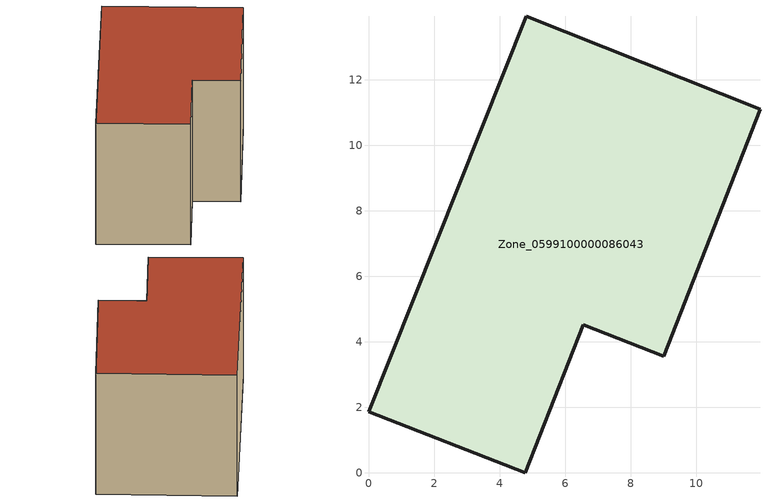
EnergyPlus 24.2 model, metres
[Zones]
Zone_0599100000086043
 floor ground (C_G): 6.56,4.52 4.79,0 0,1.87 4.82,13.94 11.95,11.1 9.01,3.56 z0
 wall outside (C_F): 4.82,13.94 0,1.87 4.79,0 6.56,4.52 9.01,3.56 11.95,11.1 4.82,13.94 z0:7.53
 roof outside (C_R): 9.01,3.56 11.95,11.1 4.82,13.94 0,1.87 4.79,0 6.56,4.52 z7.53
[BUILDING]
Pand.0599100000086043: North Axis=0; Terrain=City; Loads Convergence Tolerance Value=0.04; Temperature Convergence Tolerance Value=0.4; Solar Distribution=FullExterior; Maximum Number of Warmup Days=25; Minimum Number of Warmup Days=1
[Site:Location]
Rotterdam.The.Hague.AP_ZH_NLD Design_Conditions: Latitude=51.96; Longitude=4.45; Time Zone=1; Elevation=-4.5
[SITE:GROUNDTEMPERATURE:BUILDINGSURFACE]
18, 18, 18, 18, 18, 18, 18, 18, 18, 18, 18, 18
[MATERIAL] Thermal Absorptance=0.9; Solar Absorptance=0.7; Visible Absorptance=0.7
Name | Roughness | Thickness | Conductivity | Density | Specific Heat
G.D.1965 | MediumSmooth | 0.15 | 1 | 540 | 1210
F.D.1965 | Rough | 0.3 | 0.857143 | 1920 | 840
R.D.1965 | MediumRough | 0.2 | 0.08 | 1500 | 1000
[CONSTRUCTION]
C_G: G.D.1965
C_F: F.D.1965
C_R: R.D.1965
[ZONE]
Zone_0599100000086043: Type=1; Multiplier=1; Ceiling Height=Autocalculate; Volume=Autocalculate; Floor Area=autocalculate; Part of Total Floor Area=Yes
[ZONEINFILTRATION:DESIGNFLOWRATE]
Infil_Zone_0599100000086043: Zone or ZoneList or Space or SpaceList=Zone_0599100000086043; Schedule=AlwaysOn; Design Flow Rate Calculation Method=Flow/Area; Flow Rate per Floor Area=0.0042; Constant Term Coefficient=1; Temperature Term Coefficient=0; Velocity Term Coefficient=0; Velocity Squared Term Coefficient=0
[HVACTEMPLATE:ZONE:IDEALLOADSAIRSYSTEM]
Zone_0599100000086043: Maximum Heating Supply Air Temperature=50; Minimum Cooling Supply Air Temperature=13; Maximum Heating Supply Air Humidity Ratio=0.0156; Minimum Cooling Supply Air Humidity Ratio=0.0077; Heating Limit=NoLimit; Cooling Limit=NoLimit; Dehumidification Control Type=ConstantSensibleHeatRatio; Cooling Sensible Heat Ratio=0.7; Dehumidification Setpoint=60; Humidification Control Type=None; Humidification Setpoint=30; Outdoor Air Method=None; Outdoor Air Flow Rate per Person=0.00944; Outdoor Air Flow Rate per Zone Floor Area=0; Outdoor Air Flow Rate per Zone=0; Demand Controlled Ventilation Type=None; Outdoor Air Economizer Type=NoEconomizer; Heat Recovery Type=None; Sensible Heat Recovery Effectiveness=0.7; Latent Heat Recovery Effectiveness=0.65
[ZONECONTROL:THERMOSTAT]
ThermostatControl_Zone_0599100000086043: Zone or ZoneList=Zone_0599100000086043; Control Type Schedule=DualSetpointControlType; Control 1=Thermostat_Zone_0599100000086043; Temperature Difference Between Cutout And Setpoint=0
[THERMOSTATSETPOINT:DUALSETPOINT]
Thermostat_Zone_0599100000086043: Heating Setpoint Temperature Schedule=HeatingSetpoint_Zone_0599100000086043; Cooling Setpoint Temperature Schedule=CoolingSetpoint_Zone_0599100000086043
[SCHEDULE:COMPACT]
HeatingSetpoint_Zone_0599100000086043: Through: 12/31, For: AllDays, Until: 24:00, 21
CoolingSetpoint_Zone_0599100000086043: Through: 12/31, For: AllDays, Until: 24:00, 24
DualSetpointControlType: Through: 12/31, For: AllDays, Until: 24:00, 4
AlwaysOn: Through: 12/31, For: AllDays, Until: 24:00, 1
